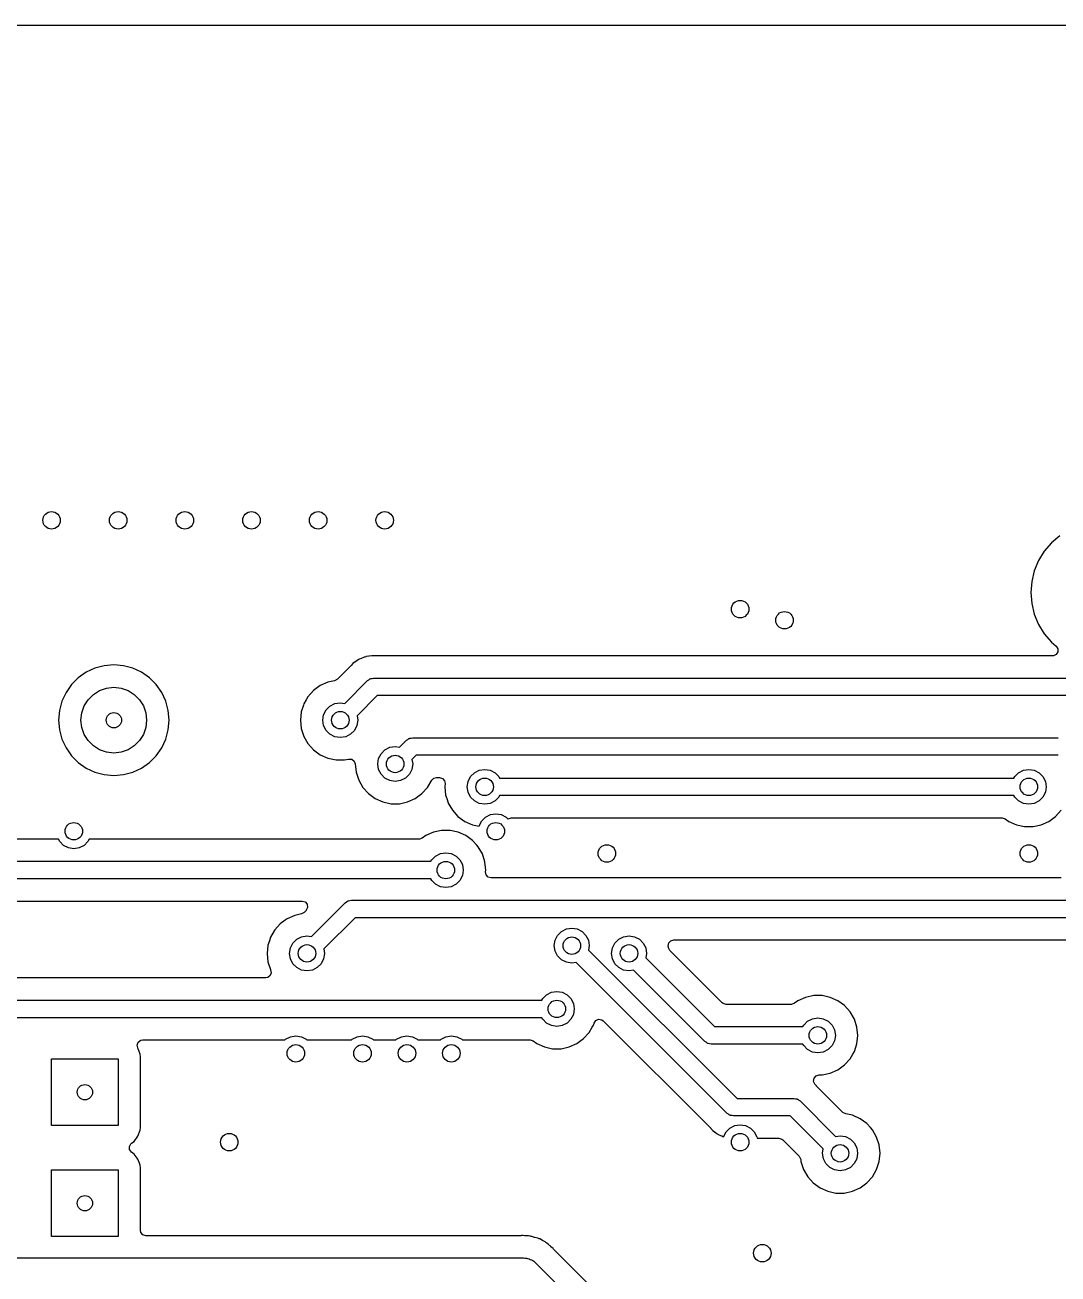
# Model space of a CAD drawing. Extents: x 0.01 to 3.59, y 0.01 to 1.99.
# Drawn here: x 2.096 to 3.026, y 0.861 to 1.986 of the extents above; entities that cross this region are included whole.
import ezdxf

# ---------------------------------------------------------------- set-up
doc = ezdxf.new("R2010")
doc.units = 0
doc.header["$MEASUREMENT"] = 0
doc.layers.add('BLACK', color=7, linetype='CONTINUOUS')

msp = doc.modelspace()

# ---------------------------------------------------------------- linework, layer by layer
at = {"layer": 'BLACK', "linetype": 'CONTINUOUS'}
for p, q in [((0.0189, 1.986), (3.5811, 1.986)), ((3.0203, 1.5197), (3.0139, 1.5122)), ((3.0278, 1.5261), (3.0203, 1.5197)), ((3.0139, 1.5122), (3.0087, 1.5037)), ((3.0139, 1.5122), (3.0139, 1.5122)), ((3.0087, 1.5037), (3.0049, 1.4945)), ((3.0026, 1.4849), (3.0018, 1.475)), ((3.0049, 1.4945), (3.0026, 1.4849)), ((3.0018, 1.475), (3.0026, 1.4651)), ((3.0026, 1.4651), (3.0049, 1.4555)), ((3.0049, 1.4555), (3.0087, 1.4463)), ((3.0087, 1.4463), (3.0139, 1.4378)), ((3.0139, 1.4378), (3.0139, 1.4378)), ((3.0139, 1.4378), (3.0203, 1.4303)), ((3.0203, 1.4303), (3.0246, 1.4266)), ((2.4033, 1.4173), (2.4029, 1.4171)), ((2.4057, 1.4176), (2.4033, 1.4173)), ((2.4033, 1.4173), (2.4033, 1.4173)), ((2.4033, 1.4173), (2.4033, 1.4173)), ((2.4059, 1.4176), (2.4057, 1.4176)), ((2.4083, 1.418), (2.4059, 1.4176)), ((2.4107, 1.4179), (2.4083, 1.418)), ((2.411, 1.4179), (2.4107, 1.4179)), ((3.0214, 1.4179), (2.411, 1.4179)), ((3.0221, 1.4179), (3.0214, 1.4179)), ((3.0247, 1.4191), (3.0221, 1.4179)), ((3.0246, 1.4266), (3.0261, 1.4243)), ((3.0262, 1.4215), (3.0247, 1.4191)), ((3.0261, 1.4243), (3.0262, 1.4215)), ((2.1591, 1.4068), (2.1512, 1.4031)), ((2.1675, 1.409), (2.1591, 1.4068)), ((2.1761, 1.4098), (2.1675, 1.409)), ((2.1847, 1.409), (2.1761, 1.4098)), ((2.1931, 1.4068), (2.1847, 1.409)), ((2.201, 1.4031), (2.1931, 1.4068)), ((2.3896, 1.409), (2.3774, 1.3968)), ((2.3898, 1.4092), (2.3896, 1.409)), ((2.3914, 1.411), (2.3898, 1.4092)), ((2.3933, 1.4124), (2.3914, 1.411)), ((2.3914, 1.411), (2.3914, 1.411)), ((2.3936, 1.4126), (2.3933, 1.4124)), ((2.3955, 1.414), (2.3936, 1.4126)), ((2.3958, 1.4142), (2.3955, 1.414)), ((2.3955, 1.414), (2.3955, 1.414)), ((2.3966, 1.4147), (2.3958, 1.4142)), ((2.3969, 1.4149), (2.3966, 1.4147)), ((2.3992, 1.4157), (2.3969, 1.4149)), ((2.3969, 1.4149), (2.3969, 1.4149)), ((2.3969, 1.4149), (2.3969, 1.4149)), ((2.3969, 1.4149), (2.3969, 1.4149)), ((2.3969, 1.4149), (2.3969, 1.4149)), ((2.3995, 1.4158), (2.3992, 1.4157)), ((2.4002, 1.4162), (2.3995, 1.4158)), ((2.4016, 1.4168), (2.4002, 1.4162)), ((2.402, 1.4169), (2.4016, 1.4168)), ((2.4029, 1.4171), (2.402, 1.4169)), ((2.1441, 1.3981), (2.138, 1.392)), ((2.1512, 1.4031), (2.1441, 1.3981)), ((2.1441, 1.3981), (2.1441, 1.3981)), ((2.2081, 1.3981), (2.201, 1.4031)), ((2.2142, 1.392), (2.2081, 1.3981)), ((2.3749, 1.3955), (2.3689, 1.3942)), ((2.3774, 1.3968), (2.3749, 1.3955)), ((2.3749, 1.3955), (2.3749, 1.3955)), ((2.384, 1.3751), (2.4044, 1.3956)), ((2.4044, 1.3956), (2.4056, 1.3963)), ((2.4056, 1.3963), (2.4066, 1.3971)), ((2.4066, 1.3971), (2.407, 1.3972)), ((2.407, 1.3972), (2.4074, 1.3974)), ((2.4074, 1.3974), (2.4087, 1.3976)), ((2.4087, 1.3976), (2.41, 1.3979)), ((2.41, 1.3979), (3.3067, 1.3979)), ((2.133, 1.3849), (2.1293, 1.377)), ((2.138, 1.392), (2.133, 1.3849)), ((2.138, 1.392), (2.138, 1.392)), ((2.1577, 1.3831), (2.1633, 1.3866)), ((2.1633, 1.3866), (2.1695, 1.3888)), ((2.1695, 1.3888), (2.1761, 1.3896)), ((2.1761, 1.3896), (2.1827, 1.3888)), ((2.1827, 1.3888), (2.1889, 1.3866)), ((2.1889, 1.3866), (2.1945, 1.3831)), ((2.2192, 1.3849), (2.2142, 1.392)), ((2.2229, 1.377), (2.2192, 1.3849)), ((2.3559, 1.3867), (2.3509, 1.3811)), ((2.3583, 1.3885), (2.3559, 1.3867)), ((2.362, 1.3911), (2.3583, 1.3885)), ((2.3689, 1.3942), (2.362, 1.3911)), ((2.1293, 1.377), (2.1271, 1.3686)), ((2.1293, 1.377), (2.1293, 1.377)), ((2.1473, 1.3666), (2.1495, 1.3728)), ((2.1495, 1.3728), (2.153, 1.3784)), ((2.153, 1.3784), (2.1577, 1.3831)), ((2.1945, 1.3831), (2.1992, 1.3784)), ((2.1992, 1.3784), (2.2027, 1.3728)), ((2.2027, 1.3728), (2.2049, 1.3666)), ((2.2251, 1.3686), (2.2229, 1.377)), ((2.3468, 1.3735), (2.3448, 1.3675)), ((2.3471, 1.3746), (2.3468, 1.3735)), ((2.3493, 1.3783), (2.3471, 1.3746)), ((2.3509, 1.3811), (2.3493, 1.3783)), ((2.3509, 1.3811), (2.3509, 1.3811)), ((2.3673, 1.3693), (2.3707, 1.3727)), ((2.3707, 1.3727), (2.3751, 1.375)), ((2.3751, 1.375), (2.38, 1.3757)), ((2.38, 1.3757), (2.384, 1.3751)), ((2.4133, 1.3821), (2.3951, 1.364)), ((3.31, 1.3821), (2.4133, 1.3821)), ((2.1271, 1.3686), (2.1263, 1.36)), ((2.1465, 1.36), (2.1473, 1.3666)), ((2.2049, 1.3666), (2.2056, 1.36)), ((2.2259, 1.36), (2.2251, 1.3686)), ((2.3448, 1.3675), (2.344, 1.36)), ((2.3643, 1.36), (2.365, 1.3649)), ((2.365, 1.3649), (2.3673, 1.3693)), ((2.3951, 1.364), (2.3957, 1.36)), ((2.1263, 1.36), (2.1271, 1.3514)), ((2.1271, 1.3514), (2.1293, 1.343)), ((2.1473, 1.3534), (2.1465, 1.36)), ((2.1495, 1.3472), (2.1473, 1.3534)), ((2.2049, 1.3534), (2.2027, 1.3472)), ((2.2056, 1.36), (2.2049, 1.3534)), ((2.2229, 1.343), (2.2251, 1.3514)), ((2.2251, 1.3514), (2.2259, 1.36)), ((2.344, 1.36), (2.3448, 1.3525)), ((2.3448, 1.3525), (2.3471, 1.3454)), ((2.365, 1.3551), (2.3643, 1.36)), ((2.3673, 1.3507), (2.365, 1.3551)), ((2.3707, 1.3473), (2.3673, 1.3507)), ((2.3927, 1.3507), (2.3893, 1.3473)), ((2.395, 1.3551), (2.3927, 1.3507)), ((2.3957, 1.36), (2.395, 1.3551)), ((2.1293, 1.343), (2.1293, 1.343)), ((2.1293, 1.343), (2.133, 1.3351)), ((2.153, 1.3416), (2.1495, 1.3472)), ((2.1577, 1.3369), (2.153, 1.3416)), ((2.1992, 1.3416), (2.1945, 1.3369)), ((2.2027, 1.3472), (2.1992, 1.3416)), ((2.2192, 1.3351), (2.2229, 1.343)), ((2.3471, 1.3454), (2.3471, 1.3454)), ((2.3471, 1.3454), (2.3509, 1.3389)), ((2.3509, 1.3389), (2.3509, 1.3389)), ((2.3509, 1.3389), (2.3559, 1.3333)), ((2.3751, 1.345), (2.3707, 1.3473)), ((2.38, 1.3443), (2.3751, 1.345)), ((2.3849, 1.345), (2.38, 1.3443)), ((2.3893, 1.3473), (2.3849, 1.345)), ((2.4334, 1.3357), (2.4396, 1.3419)), ((2.4396, 1.3419), (2.4407, 1.3426)), ((2.4407, 1.3426), (2.4418, 1.3434)), ((2.4418, 1.3434), (2.4422, 1.3435)), ((2.4422, 1.3435), (2.4426, 1.3438)), ((2.4426, 1.3438), (2.4439, 1.3439)), ((2.4439, 1.3439), (2.4452, 1.3442)), ((2.4452, 1.3442), (3.0263, 1.3442)), ((2.133, 1.3351), (2.133, 1.3351)), ((2.133, 1.3351), (2.138, 1.328)), ((2.138, 1.328), (2.138, 1.328)), ((2.138, 1.328), (2.1441, 1.3219)), ((2.1633, 1.3334), (2.1577, 1.3369)), ((2.1695, 1.3312), (2.1633, 1.3334)), ((2.1761, 1.3304), (2.1695, 1.3312)), ((2.1827, 1.3312), (2.1761, 1.3304)), ((2.1889, 1.3334), (2.1827, 1.3312)), ((2.1945, 1.3369), (2.1889, 1.3334)), ((2.2081, 1.3219), (2.2142, 1.328)), ((2.2142, 1.328), (2.2192, 1.3351)), ((2.2142, 1.328), (2.2142, 1.328)), ((2.3559, 1.3333), (2.362, 1.3289)), ((2.362, 1.3289), (2.3689, 1.3258)), ((2.4144, 1.3254), (2.4167, 1.3298)), ((2.4167, 1.3298), (2.4202, 1.3333)), ((2.4202, 1.3333), (2.4246, 1.3356)), ((2.4246, 1.3356), (2.4294, 1.3363)), ((2.4294, 1.3363), (2.4334, 1.3357)), ((2.4484, 1.3285), (2.4445, 1.3246)), ((3.0263, 1.3285), (2.4484, 1.3285)), ((2.1441, 1.3219), (2.1441, 1.3219)), ((2.1441, 1.3219), (2.1512, 1.3169)), ((2.1512, 1.3169), (2.1512, 1.3169)), ((2.1512, 1.3169), (2.1591, 1.3132)), ((2.1931, 1.3132), (2.201, 1.3169)), ((2.201, 1.3169), (2.2081, 1.3219)), ((2.2081, 1.3219), (2.2081, 1.3219)), ((2.3689, 1.3258), (2.3762, 1.3242)), ((2.3762, 1.3242), (2.3838, 1.3242)), ((2.3838, 1.3242), (2.3875, 1.325)), ((2.3875, 1.325), (2.3903, 1.3248)), ((2.3903, 1.3248), (2.3925, 1.3231)), ((2.3925, 1.3231), (2.3934, 1.3207)), ((2.3934, 1.3207), (2.3942, 1.3131)), ((2.4137, 1.3206), (2.4144, 1.3254)), ((2.4144, 1.3157), (2.4137, 1.3206)), ((2.4452, 1.3206), (2.4444, 1.3157)), ((2.4445, 1.3246), (2.4452, 1.3206)), ((2.1591, 1.3132), (2.1591, 1.3132)), ((2.1591, 1.3132), (2.1675, 1.311)), ((2.1675, 1.311), (2.1761, 1.3102)), ((2.1761, 1.3102), (2.1847, 1.311)), ((2.1847, 1.311), (2.1931, 1.3132)), ((2.1931, 1.3132), (2.1931, 1.3132)), ((2.1931, 1.3132), (2.1931, 1.3132)), ((2.3942, 1.3131), (2.3966, 1.3059)), ((2.3966, 1.3059), (2.3966, 1.3059)), ((2.3966, 1.3059), (2.4003, 1.2994)), ((2.4167, 1.3113), (2.4144, 1.3157)), ((2.4202, 1.3078), (2.4167, 1.3113)), ((2.4246, 1.3056), (2.4202, 1.3078)), ((2.4294, 1.3048), (2.4246, 1.3056)), ((2.4343, 1.3056), (2.4294, 1.3048)), ((2.4387, 1.3078), (2.4343, 1.3056)), ((2.4422, 1.3113), (2.4387, 1.3078)), ((2.4444, 1.3157), (2.4422, 1.3113)), ((2.4585, 1.2994), (2.4623, 1.306)), ((2.4623, 1.306), (2.4643, 1.3079)), ((2.4643, 1.3079), (2.4666, 1.3084)), ((2.4666, 1.3084), (2.4694, 1.3084)), ((2.4694, 1.3084), (2.4721, 1.3076)), ((2.4721, 1.3076), (2.4739, 1.3055)), ((2.4739, 1.3055), (2.4743, 1.303)), ((2.4943, 1.3), (2.495, 1.3049)), ((2.495, 1.3049), (2.4973, 1.3093)), ((2.4973, 1.3093), (2.5007, 1.3127)), ((2.5007, 1.3127), (2.5051, 1.315)), ((2.5051, 1.315), (2.51, 1.3157)), ((2.51, 1.3157), (2.5149, 1.315)), ((2.5149, 1.315), (2.5193, 1.3127)), ((2.5193, 1.3127), (2.5227, 1.3093)), ((2.5227, 1.3093), (2.5234, 1.3079)), ((2.5234, 1.3079), (2.9866, 1.3079)), ((2.9866, 1.3079), (2.9873, 1.3093)), ((2.9873, 1.3093), (2.9907, 1.3127)), ((2.9907, 1.3127), (2.9951, 1.315)), ((2.9951, 1.315), (3, 1.3157)), ((3, 1.3157), (3.0049, 1.315)), ((3.0049, 1.315), (3.0093, 1.3127)), ((3.0093, 1.3127), (3.0127, 1.3093)), ((3.0127, 1.3093), (3.015, 1.3049)), ((3.015, 1.3049), (3.0157, 1.3)), ((2.4003, 1.2994), (2.4003, 1.2994)), ((2.4003, 1.2994), (2.4054, 1.2939)), ((2.4054, 1.2939), (2.4114, 1.2894)), ((2.4474, 1.2894), (2.4535, 1.2939)), ((2.4535, 1.2939), (2.4585, 1.2994)), ((2.4585, 1.2994), (2.4585, 1.2994)), ((2.4743, 1.303), (2.474, 1.3)), ((2.474, 1.3), (2.4748, 1.2925)), ((2.495, 1.2951), (2.4943, 1.3)), ((2.4973, 1.2907), (2.495, 1.2951)), ((3.015, 1.2951), (3.0127, 1.2907)), ((3.0157, 1.3), (3.015, 1.2951)), ((2.4114, 1.2894), (2.4183, 1.2864)), ((2.4183, 1.2864), (2.4257, 1.2848)), ((2.4257, 1.2848), (2.4332, 1.2848)), ((2.4332, 1.2848), (2.4405, 1.2864)), ((2.4405, 1.2864), (2.4474, 1.2894)), ((2.4748, 1.2925), (2.4758, 1.2894)), ((2.4758, 1.2894), (2.477, 1.2857)), ((2.477, 1.2857), (2.4771, 1.2854)), ((2.4771, 1.2854), (2.4771, 1.2854)), ((2.4771, 1.2854), (2.4809, 1.2789)), ((2.5007, 1.2873), (2.4973, 1.2907)), ((2.5051, 1.285), (2.5007, 1.2873)), ((2.51, 1.2843), (2.5051, 1.285)), ((2.5149, 1.285), (2.51, 1.2843)), ((2.5193, 1.2873), (2.5149, 1.285)), ((2.5227, 1.2907), (2.5193, 1.2873)), ((2.5234, 1.2921), (2.5227, 1.2907)), ((2.9866, 1.2921), (2.5234, 1.2921)), ((2.9873, 1.2907), (2.9866, 1.2921)), ((2.9907, 1.2873), (2.9873, 1.2907)), ((2.9951, 1.285), (2.9907, 1.2873)), ((3, 1.2843), (2.9951, 1.285)), ((3.0049, 1.285), (3, 1.2843)), ((3.0093, 1.2873), (3.0049, 1.285)), ((3.0127, 1.2907), (3.0093, 1.2873)), ((2.4809, 1.2789), (2.4809, 1.2789)), ((2.4809, 1.2789), (2.4859, 1.2733)), ((2.4859, 1.2733), (2.492, 1.2689)), ((2.5073, 1.2693), (2.5107, 1.2727)), ((2.5107, 1.2727), (2.5151, 1.275)), ((2.5151, 1.275), (2.52, 1.2757)), ((2.52, 1.2757), (2.5249, 1.275)), ((2.5249, 1.275), (2.5293, 1.2727)), ((2.5293, 1.2727), (2.531, 1.271)), ((2.531, 1.271), (2.5312, 1.2712)), ((2.5312, 1.2712), (2.5338, 1.2721)), ((2.5338, 1.2721), (2.5341, 1.2721)), ((2.5341, 1.2721), (2.9759, 1.2721)), ((2.9759, 1.2721), (2.9786, 1.2713)), ((2.9786, 1.2713), (2.9788, 1.2712)), ((2.9788, 1.2712), (2.982, 1.2689)), ((3.018, 1.2689), (3.0241, 1.2733)), ((3.0241, 1.2733), (3.0291, 1.2789)), ((2.4712, 1.2608), (2.4639, 1.2592)), ((2.4788, 1.2608), (2.4712, 1.2608)), ((2.4861, 1.2592), (2.4788, 1.2608)), ((2.492, 1.2689), (2.4989, 1.2658)), ((2.4989, 1.2658), (2.505, 1.2645)), ((2.505, 1.2649), (2.5073, 1.2693)), ((2.505, 1.2645), (2.505, 1.2649)), ((2.982, 1.2689), (2.9889, 1.2658)), ((2.9889, 1.2658), (2.9962, 1.2642)), ((2.9962, 1.2642), (3.0038, 1.2642)), ((3.0038, 1.2642), (3.0111, 1.2658)), ((3.0111, 1.2658), (3.018, 1.2689)), ((2.1262, 1.2529), (2.0138, 1.2529)), ((2.1273, 1.2507), (2.1262, 1.2529)), ((2.1307, 1.2473), (2.1273, 1.2507)), ((2.1527, 1.2507), (2.1493, 1.2473)), ((2.1538, 1.2529), (2.1527, 1.2507)), ((2.4509, 1.2529), (2.1538, 1.2529)), ((2.4512, 1.2529), (2.4509, 1.2529)), ((2.4538, 1.2538), (2.4512, 1.2529)), ((2.457, 1.2561), (2.4538, 1.2538)), ((2.4639, 1.2592), (2.457, 1.2561)), ((2.457, 1.2561), (2.457, 1.2561)), ((2.493, 1.2561), (2.4861, 1.2592)), ((2.4991, 1.2517), (2.493, 1.2561)), ((2.503, 1.2474), (2.4991, 1.2517)), ((2.4991, 1.2517), (2.4991, 1.2517)), ((2.4991, 1.2517), (2.4991, 1.2517)), ((2.1351, 1.245), (2.1307, 1.2473)), ((2.14, 1.2443), (2.1351, 1.245)), ((2.1449, 1.245), (2.14, 1.2443)), ((2.1493, 1.2473), (2.1449, 1.245)), ((2.4623, 1.2343), (2.4657, 1.2377)), ((2.4657, 1.2377), (2.4701, 1.24)), ((2.4701, 1.24), (2.475, 1.2407)), ((2.475, 1.2407), (2.4799, 1.24)), ((2.4799, 1.24), (2.4843, 1.2377)), ((2.4843, 1.2377), (2.4877, 1.2343)), ((2.5041, 1.2461), (2.503, 1.2474)), ((2.5079, 1.2396), (2.5041, 1.2461)), ((2.5102, 1.2325), (2.5079, 1.2396)), ((1.7283, 1.2329), (2.4616, 1.2329)), ((2.4616, 1.2329), (2.4623, 1.2343)), ((2.4877, 1.2343), (2.49, 1.2299)), ((2.49, 1.2299), (2.4907, 1.225)), ((2.511, 1.225), (2.5102, 1.2325)), ((2.4616, 1.2171), (1.725, 1.2171)), ((2.4623, 1.2157), (2.4616, 1.2171)), ((2.4657, 1.2123), (2.4623, 1.2157)), ((2.4877, 1.2157), (2.4843, 1.2123)), ((2.49, 1.2201), (2.4877, 1.2157)), ((2.4907, 1.225), (2.49, 1.2201)), ((2.5108, 1.2234), (2.511, 1.225)), ((2.5112, 1.2208), (2.5108, 1.2234)), ((2.513, 1.2187), (2.5112, 1.2208)), ((2.5157, 1.2179), (2.513, 1.2187)), ((3.0291, 1.2179), (2.5157, 1.2179)), ((2.4701, 1.21), (2.4657, 1.2123)), ((2.475, 1.2093), (2.4701, 1.21)), ((2.4799, 1.21), (2.475, 1.2093)), ((2.4843, 1.2123), (2.4799, 1.21)), ((1.726, 1.1971), (2.3457, 1.1971)), ((2.3457, 1.1971), (2.3484, 1.1963)), ((2.3484, 1.1963), (2.3502, 1.1942)), ((2.3502, 1.1942), (2.3506, 1.1914)), ((2.354, 1.1651), (2.3844, 1.1956)), ((2.3844, 1.1956), (2.3856, 1.1963)), ((2.3856, 1.1963), (2.3866, 1.1971)), ((2.3866, 1.1971), (2.387, 1.1972)), ((2.387, 1.1972), (2.3874, 1.1974)), ((2.3874, 1.1974), (2.3887, 1.1976)), ((2.3887, 1.1976), (2.39, 1.1979)), ((2.39, 1.1979), (3.0395, 1.1979)), ((2.332, 1.1811), (2.3303, 1.1799)), ((2.3389, 1.1842), (2.332, 1.1811)), ((2.3449, 1.1855), (2.3389, 1.1842)), ((2.3474, 1.1868), (2.3449, 1.1855)), ((2.3449, 1.1855), (2.3449, 1.1855)), ((2.3492, 1.1886), (2.3474, 1.1868)), ((2.3494, 1.1889), (2.3492, 1.1886)), ((2.3506, 1.1914), (2.3494, 1.1889)), ((2.3933, 1.1821), (2.3651, 1.154)), ((3.0427, 1.1821), (2.3933, 1.1821)), ((2.3204, 1.1702), (2.3171, 1.1646)), ((2.3209, 1.1711), (2.3204, 1.1702)), ((2.3259, 1.1767), (2.3209, 1.1711)), ((2.3209, 1.1711), (2.3209, 1.1711)), ((2.3303, 1.1799), (2.3259, 1.1767)), ((2.5792, 1.1697), (2.5836, 1.172)), ((2.5836, 1.172), (2.5885, 1.1727)), ((2.5885, 1.1727), (2.5933, 1.172)), ((2.5933, 1.172), (2.5977, 1.1697)), ((2.3161, 1.1613), (2.3148, 1.1575)), ((2.3171, 1.1646), (2.3161, 1.1613)), ((2.335, 1.1549), (2.3373, 1.1593)), ((2.3373, 1.1593), (2.3407, 1.1627)), ((2.3407, 1.1627), (2.3451, 1.165)), ((2.3451, 1.165), (2.35, 1.1657)), ((2.35, 1.1657), (2.354, 1.1651)), ((2.5727, 1.157), (2.5735, 1.1618)), ((2.5735, 1.1618), (2.5757, 1.1662)), ((2.5757, 1.1662), (2.5792, 1.1697)), ((2.5977, 1.1697), (2.6012, 1.1662)), ((2.6012, 1.1662), (2.6035, 1.1618)), ((2.6035, 1.1618), (2.6042, 1.157)), ((2.625, 1.1549), (2.6273, 1.1593)), ((2.6273, 1.1593), (2.6307, 1.1627)), ((2.6307, 1.1627), (2.6351, 1.165)), ((2.6351, 1.165), (2.64, 1.1657)), ((2.64, 1.1657), (2.6449, 1.165)), ((2.6449, 1.165), (2.6493, 1.1627)), ((2.6493, 1.1627), (2.6527, 1.1593)), ((2.6527, 1.1593), (2.655, 1.1549)), ((2.6753, 1.1566), (2.6758, 1.1594)), ((2.6758, 1.1594), (2.6777, 1.1614)), ((2.6777, 1.1614), (2.6802, 1.1621)), ((2.6802, 1.1621), (3.0417, 1.1621)), ((2.3148, 1.1575), (2.314, 1.15)), ((2.314, 1.15), (2.3148, 1.1425)), ((2.3343, 1.15), (2.335, 1.1549)), ((2.335, 1.1451), (2.3343, 1.15)), ((2.3657, 1.15), (2.365, 1.1451)), ((2.3651, 1.154), (2.3657, 1.15)), ((2.5735, 1.1521), (2.5727, 1.157)), ((2.5757, 1.1477), (2.5735, 1.1521)), ((2.5792, 1.1442), (2.5757, 1.1477)), ((2.6042, 1.157), (2.6036, 1.153)), ((2.6036, 1.153), (2.7372, 1.0194)), ((2.6243, 1.15), (2.625, 1.1549)), ((2.625, 1.1451), (2.6243, 1.15)), ((2.655, 1.1549), (2.6557, 1.15)), ((2.6557, 1.15), (2.6551, 1.146)), ((2.6754, 1.1556), (2.6753, 1.1566)), ((2.6755, 1.1551), (2.6754, 1.1556)), ((2.6768, 1.1526), (2.6755, 1.1551)), ((2.7239, 1.1056), (2.6768, 1.1526)), ((2.3148, 1.1425), (2.3171, 1.1354)), ((2.3373, 1.1407), (2.335, 1.1451)), ((2.3407, 1.1373), (2.3373, 1.1407)), ((2.3451, 1.135), (2.3407, 1.1373)), ((2.3593, 1.1373), (2.3549, 1.135)), ((2.3627, 1.1407), (2.3593, 1.1373)), ((2.365, 1.1451), (2.3627, 1.1407)), ((2.5836, 1.142), (2.5792, 1.1442)), ((2.5885, 1.1412), (2.5836, 1.142)), ((2.5925, 1.1419), (2.5885, 1.1412)), ((2.7284, 1.0059), (2.5925, 1.1419)), ((2.6273, 1.1407), (2.625, 1.1451)), ((2.6307, 1.1373), (2.6273, 1.1407)), ((2.6351, 1.135), (2.6307, 1.1373)), ((2.6551, 1.146), (2.717, 1.0841)), ((2.3129, 1.1279), (1.906, 1.1279)), ((2.3147, 1.1282), (2.3129, 1.1279)), ((2.3169, 1.13), (2.3147, 1.1282)), ((2.3178, 1.1326), (2.3169, 1.13)), ((2.3171, 1.1354), (2.3171, 1.1354)), ((2.3171, 1.1354), (2.3172, 1.1353)), ((2.3172, 1.1353), (2.3172, 1.1353)), ((2.3172, 1.1353), (2.3173, 1.1351)), ((2.3173, 1.1351), (2.3172, 1.1351)), ((2.3172, 1.1351), (2.3178, 1.1326)), ((2.35, 1.1343), (2.3451, 1.135)), ((2.3549, 1.135), (2.35, 1.1343)), ((2.64, 1.1343), (2.6351, 1.135)), ((2.644, 1.1349), (2.64, 1.1343)), ((2.7082, 1.0707), (2.644, 1.1349)), ((2.5657, 1.1127), (2.5701, 1.115)), ((2.5701, 1.115), (2.575, 1.1157)), ((2.575, 1.1157), (2.5799, 1.115)), ((2.5799, 1.115), (2.5843, 1.1127)), ((1.905, 1.1079), (2.5616, 1.1079)), ((2.5616, 1.1079), (2.5623, 1.1093)), ((2.5623, 1.1093), (2.5657, 1.1127)), ((2.5843, 1.1127), (2.5877, 1.1093)), ((2.5877, 1.1093), (2.59, 1.1049)), ((2.59, 1.1049), (2.5907, 1.1)), ((2.7247, 1.1049), (2.7239, 1.1056)), ((2.7274, 1.1041), (2.7247, 1.1049)), ((2.786, 1.1041), (2.7274, 1.1041)), ((2.7862, 1.1041), (2.786, 1.1041)), ((2.7889, 1.1051), (2.7862, 1.1041)), ((2.792, 1.1074), (2.7889, 1.1051)), ((2.7989, 1.1104), (2.792, 1.1074)), ((2.792, 1.1074), (2.792, 1.1074)), ((2.8063, 1.112), (2.7989, 1.1104)), ((2.8138, 1.112), (2.8063, 1.112)), ((2.8211, 1.1104), (2.8138, 1.112)), ((2.828, 1.1074), (2.8211, 1.1104)), ((2.8341, 1.103), (2.828, 1.1074)), ((2.8391, 1.0974), (2.8341, 1.103)), ((2.5616, 1.0921), (1.9083, 1.0921)), ((2.5623, 1.0907), (2.5616, 1.0921)), ((2.59, 1.0951), (2.5877, 1.0907)), ((2.5907, 1.1), (2.59, 1.0951)), ((2.8008, 1.089), (2.8052, 1.0912)), ((2.8052, 1.0912), (2.81, 1.092)), ((2.81, 1.092), (2.8149, 1.0912)), ((2.8149, 1.0912), (2.8193, 1.089)), ((2.8429, 1.0909), (2.8391, 1.0974)), ((2.5657, 1.0873), (2.5623, 1.0907)), ((2.5701, 1.085), (2.5657, 1.0873)), ((2.575, 1.0843), (2.5701, 1.085)), ((2.5799, 1.085), (2.575, 1.0843)), ((2.5843, 1.0873), (2.5799, 1.085)), ((2.5877, 1.0907), (2.5843, 1.0873)), ((2.6041, 1.0789), (2.6069, 1.0837)), ((2.6069, 1.0837), (2.6079, 1.0854)), ((2.6079, 1.0854), (2.6085, 1.0873)), ((2.6085, 1.0873), (2.6101, 1.0896)), ((2.6101, 1.0896), (2.6126, 1.0907)), ((2.6126, 1.0907), (2.6154, 1.0902)), ((2.6154, 1.0902), (2.6167, 1.0893)), ((2.6167, 1.0893), (2.7135, 0.9925)), ((2.717, 1.0841), (2.7966, 1.0841)), ((2.7966, 1.0841), (2.7973, 1.0855)), ((2.7973, 1.0855), (2.8008, 1.089)), ((2.8193, 1.089), (2.8228, 1.0855)), ((2.8228, 1.0855), (2.825, 1.0811)), ((2.825, 1.0811), (2.8258, 1.0762)), ((2.8452, 1.0837), (2.8429, 1.0909)), ((2.846, 1.0762), (2.8452, 1.0837)), ((2.1971, 1.0675), (2.1981, 1.0701)), ((2.1981, 1.0701), (2.2003, 1.0718)), ((2.2003, 1.0718), (2.2021, 1.0721)), ((2.2021, 1.0721), (2.3301, 1.0721)), ((2.3301, 1.0721), (2.3307, 1.0727)), ((2.3307, 1.0727), (2.3351, 1.075)), ((2.3351, 1.075), (2.34, 1.0757)), ((2.34, 1.0757), (2.3449, 1.075)), ((2.3449, 1.075), (2.3493, 1.0727)), ((2.3493, 1.0727), (2.3499, 1.0721)), ((2.3499, 1.0721), (2.3901, 1.0721)), ((2.3901, 1.0721), (2.3907, 1.0727)), ((2.3907, 1.0727), (2.3951, 1.075)), ((2.3951, 1.075), (2.4, 1.0757)), ((2.4, 1.0757), (2.4049, 1.075)), ((2.4049, 1.075), (2.4093, 1.0727)), ((2.4093, 1.0727), (2.4099, 1.0721)), ((2.4099, 1.0721), (2.4301, 1.0721)), ((2.4301, 1.0721), (2.4307, 1.0727)), ((2.4307, 1.0727), (2.4351, 1.075)), ((2.4351, 1.075), (2.44, 1.0757)), ((2.44, 1.0757), (2.4449, 1.075)), ((2.4449, 1.075), (2.4493, 1.0727)), ((2.4493, 1.0727), (2.4499, 1.0721)), ((2.4499, 1.0721), (2.4701, 1.0721)), ((2.4701, 1.0721), (2.4707, 1.0727)), ((2.4707, 1.0727), (2.4751, 1.075)), ((2.4751, 1.075), (2.48, 1.0757)), ((2.48, 1.0757), (2.4849, 1.075)), ((2.4849, 1.075), (2.4893, 1.0727)), ((2.4893, 1.0727), (2.4899, 1.0721)), ((2.4899, 1.0721), (2.5509, 1.0721)), ((2.5509, 1.0721), (2.5536, 1.0713)), ((2.5536, 1.0713), (2.5538, 1.0712)), ((2.5538, 1.0712), (2.557, 1.0689)), ((2.557, 1.0689), (2.5639, 1.0658)), ((2.5861, 1.0658), (2.593, 1.0689)), ((2.593, 1.0689), (2.5991, 1.0733)), ((2.5991, 1.0733), (2.6041, 1.0789)), ((2.6041, 1.0789), (2.6041, 1.0789)), ((2.7093, 1.07), (2.7082, 1.0707)), ((2.7104, 1.0691), (2.7093, 1.07)), ((2.7108, 1.069), (2.7104, 1.0691)), ((2.7112, 1.0688), (2.7108, 1.069)), ((2.7125, 1.0686), (2.7112, 1.0688)), ((2.7138, 1.0683), (2.7125, 1.0686)), ((2.825, 1.0714), (2.8228, 1.067)), ((2.8258, 1.0762), (2.825, 1.0714)), ((2.8429, 1.0616), (2.8452, 1.0687)), ((2.8452, 1.0687), (2.846, 1.0762)), ((2.1977, 1.065), (2.1971, 1.0675)), ((2.1977, 1.0649), (2.1976, 1.065)), ((2.1976, 1.065), (2.1977, 1.065)), ((2.1977, 1.0648), (2.1977, 1.0649)), ((2.1978, 1.0647), (2.1977, 1.0648)), ((2.1979, 1.0642), (2.1978, 1.0647)), ((2.1978, 1.0647), (2.1978, 1.0647)), ((2.1998, 1.0593), (2.1979, 1.0642)), ((2.2, 1.0569), (2.1998, 1.0593)), ((2.1998, 1.0593), (2.1998, 1.0593)), ((2.5639, 1.0658), (2.5712, 1.0642)), ((2.5712, 1.0642), (2.5788, 1.0642)), ((2.5788, 1.0642), (2.5861, 1.0658)), ((2.7966, 1.0683), (2.7138, 1.0683)), ((2.7973, 1.067), (2.7966, 1.0683)), ((2.8008, 1.0635), (2.7973, 1.067)), ((2.8052, 1.0612), (2.8008, 1.0635)), ((2.81, 1.0605), (2.8052, 1.0612)), ((2.8149, 1.0612), (2.81, 1.0605)), ((2.8193, 1.0635), (2.8149, 1.0612)), ((2.8228, 1.067), (2.8193, 1.0635)), ((2.8391, 1.0551), (2.8416, 1.0593)), ((2.8416, 1.0593), (2.8429, 1.0616)), ((2.12, 0.995), (2.12, 1.055)), ((2.12, 1.055), (2.18, 1.055)), ((2.18, 1.055), (2.18, 0.995)), ((2.2, 0.9931), (2.2, 1.0569)), ((2.2, 1.0569), (2.2, 1.0569)), ((2.828, 1.0451), (2.8341, 1.0495)), ((2.8341, 1.0495), (2.8391, 1.0551)), ((2.8391, 1.0551), (2.8391, 1.0551)), ((2.8062, 1.0347), (2.8066, 1.0375)), ((2.8066, 1.0375), (2.8084, 1.0396)), ((2.8084, 1.0396), (2.8111, 1.0405)), ((2.8111, 1.0405), (2.8111, 1.0405)), ((2.8111, 1.0405), (2.8138, 1.0405)), ((2.8138, 1.0405), (2.8211, 1.042)), ((2.8211, 1.042), (2.828, 1.0451)), ((2.8074, 1.0322), (2.8062, 1.0347)), ((2.8087, 1.0307), (2.8074, 1.0322)), ((2.8089, 1.0305), (2.8087, 1.0307)), ((2.8326, 1.0068), (2.8089, 1.0305)), ((2.7372, 1.0194), (2.7885, 1.0194)), ((2.7885, 1.0194), (2.7898, 1.0191)), ((2.7898, 1.0191), (2.7911, 1.0189)), ((2.7911, 1.0189), (2.7915, 1.0187)), ((2.7915, 1.0187), (2.7919, 1.0186)), ((2.7919, 1.0186), (2.793, 1.0178)), ((2.793, 1.0178), (2.7941, 1.0171)), ((2.7941, 1.0171), (2.826, 0.9851)), ((2.7295, 1.0052), (2.7284, 1.0059)), ((2.7305, 1.0044), (2.7295, 1.0052)), ((2.731, 1.0043), (2.7305, 1.0044)), ((2.7314, 1.0041), (2.731, 1.0043)), ((2.7327, 1.0039), (2.7314, 1.0041)), ((2.734, 1.0036), (2.7327, 1.0039)), ((2.7852, 1.0036), (2.734, 1.0036)), ((2.8149, 0.974), (2.7852, 1.0036)), ((2.8351, 1.0055), (2.8326, 1.0068)), ((2.8326, 1.0068), (2.8326, 1.0068)), ((2.8411, 1.0042), (2.8351, 1.0055)), ((2.848, 1.0011), (2.8411, 1.0042)), ((2.8541, 0.9967), (2.848, 1.0011)), ((2.18, 0.995), (2.12, 0.995)), ((2.1978, 0.9853), (2.1998, 0.9907)), ((2.1998, 0.9907), (2.2, 0.9931)), ((2.1998, 0.9907), (2.1998, 0.9907)), ((2.2, 0.9931), (2.2, 0.9931)), ((2.7135, 0.9925), (2.7137, 0.9923)), ((2.7137, 0.9923), (2.7153, 0.9905)), ((2.7153, 0.9905), (2.7173, 0.9891)), ((2.7273, 0.9893), (2.7307, 0.9927)), ((2.7307, 0.9927), (2.7351, 0.995)), ((2.7351, 0.995), (2.74, 0.9957)), ((2.74, 0.9957), (2.7449, 0.995)), ((2.7449, 0.995), (2.7493, 0.9927)), ((2.7493, 0.9927), (2.7527, 0.9893)), ((2.8573, 0.9931), (2.8541, 0.9967)), ((2.8541, 0.9967), (2.8541, 0.9967)), ((2.8541, 0.9967), (2.8541, 0.9967)), ((2.8591, 0.9911), (2.8573, 0.9931)), ((2.8629, 0.9846), (2.8591, 0.9911)), ((2.1915, 0.9785), (2.192, 0.979)), ((2.192, 0.979), (2.1943, 0.9807)), ((2.1943, 0.9807), (2.1978, 0.9853)), ((2.1978, 0.9853), (2.1978, 0.9853)), ((2.7173, 0.9891), (2.7175, 0.9889)), ((2.7175, 0.9889), (2.7194, 0.9874)), ((2.7194, 0.9874), (2.7194, 0.9874)), ((2.7194, 0.9874), (2.7198, 0.9873)), ((2.7198, 0.9873), (2.7206, 0.9868)), ((2.7206, 0.9868), (2.7209, 0.9866)), ((2.7209, 0.9866), (2.7231, 0.9858)), ((2.7231, 0.9858), (2.7234, 0.9857)), ((2.7234, 0.9857), (2.725, 0.9849)), ((2.725, 0.9849), (2.7273, 0.9893)), ((2.7527, 0.9893), (2.755, 0.9849)), ((2.755, 0.9849), (2.7552, 0.9836)), ((2.7552, 0.9836), (2.7749, 0.9836)), ((2.7749, 0.9836), (2.7776, 0.9828)), ((2.7776, 0.9828), (2.7784, 0.9821)), ((2.7784, 0.9821), (2.7932, 0.9674)), ((2.826, 0.9851), (2.83, 0.9857)), ((2.83, 0.9857), (2.8349, 0.985)), ((2.8349, 0.985), (2.8393, 0.9827)), ((2.8393, 0.9827), (2.8427, 0.9793)), ((2.8427, 0.9793), (2.845, 0.9749)), ((2.8652, 0.9775), (2.8629, 0.9846)), ((2.1901, 0.9761), (2.1915, 0.9785)), ((2.1903, 0.9733), (2.1901, 0.9761)), ((2.192, 0.971), (2.1903, 0.9733)), ((2.1943, 0.9693), (2.192, 0.971)), ((2.197, 0.9657), (2.1943, 0.9693)), ((2.7932, 0.9674), (2.7945, 0.9649)), ((2.8143, 0.97), (2.8149, 0.974)), ((2.815, 0.9651), (2.8143, 0.97)), ((2.845, 0.9749), (2.8457, 0.97)), ((2.8457, 0.97), (2.845, 0.9651)), ((2.866, 0.97), (2.8652, 0.9775)), ((2.8652, 0.9625), (2.866, 0.97)), ((2.1978, 0.9647), (2.197, 0.9657)), ((2.1991, 0.961), (2.1978, 0.9647)), ((2.1998, 0.9593), (2.1991, 0.961)), ((2.2, 0.9569), (2.1998, 0.9593)), ((2.1998, 0.9593), (2.1998, 0.9593)), ((2.2, 0.9007), (2.2, 0.9569)), ((2.2, 0.9569), (2.2, 0.9569)), ((2.7945, 0.9649), (2.7946, 0.9644)), ((2.7946, 0.9644), (2.7948, 0.9625)), ((2.7948, 0.9625), (2.7971, 0.9554)), ((2.8173, 0.9607), (2.815, 0.9651)), ((2.8207, 0.9573), (2.8173, 0.9607)), ((2.8251, 0.955), (2.8207, 0.9573)), ((2.8393, 0.9573), (2.8349, 0.955)), ((2.8427, 0.9607), (2.8393, 0.9573)), ((2.845, 0.9651), (2.8427, 0.9607)), ((2.8629, 0.9554), (2.8652, 0.9625)), ((2.12, 0.895), (2.12, 0.955)), ((2.12, 0.955), (2.18, 0.955)), ((2.18, 0.955), (2.18, 0.895)), ((2.7971, 0.9554), (2.7971, 0.9554)), ((2.7971, 0.9554), (2.8009, 0.9489)), ((2.8009, 0.9489), (2.8009, 0.9489)), ((2.8009, 0.9489), (2.8059, 0.9433)), ((2.83, 0.9543), (2.8251, 0.955)), ((2.8349, 0.955), (2.83, 0.9543)), ((2.8541, 0.9433), (2.8591, 0.9489)), ((2.8591, 0.9489), (2.8629, 0.9554)), ((2.8591, 0.9489), (2.8591, 0.9489)), ((2.8059, 0.9433), (2.812, 0.9389)), ((2.812, 0.9389), (2.8189, 0.9358)), ((2.8189, 0.9358), (2.8262, 0.9342)), ((2.8262, 0.9342), (2.8338, 0.9342)), ((2.8338, 0.9342), (2.8411, 0.9358)), ((2.8411, 0.9358), (2.848, 0.9389)), ((2.848, 0.9389), (2.8541, 0.9433)), ((2.2005, 0.8987), (2.2, 0.9007)), ((2.18, 0.895), (2.12, 0.895)), ((2.2023, 0.8966), (2.2005, 0.8987)), ((2.205, 0.8958), (2.2023, 0.8966)), ((2.5418, 0.8958), (2.205, 0.8958)), ((2.5426, 0.8958), (2.5418, 0.8958)), ((2.5431, 0.8959), (2.5426, 0.8958)), ((2.5442, 0.8959), (2.5431, 0.8959)), ((2.5431, 0.8959), (2.5431, 0.8959)), ((2.5431, 0.8959), (2.5431, 0.8959)), ((2.5458, 0.8958), (2.5442, 0.8959)), ((2.5461, 0.8958), (2.5458, 0.8958)), ((2.5469, 0.8958), (2.5461, 0.8958)), ((2.5477, 0.8957), (2.5469, 0.8958)), ((2.5469, 0.8958), (2.5469, 0.8958)), ((2.5479, 0.8957), (2.5477, 0.8957)), ((2.5494, 0.8956), (2.5479, 0.8957)), ((2.5506, 0.8955), (2.5494, 0.8956)), ((2.5511, 0.8954), (2.5506, 0.8955)), ((2.5506, 0.8955), (2.5506, 0.8955)), ((2.5506, 0.8955), (2.5506, 0.8955)), ((2.5512, 0.8954), (2.5511, 0.8954)), ((2.5519, 0.8952), (2.5512, 0.8954)), ((2.5525, 0.8952), (2.5519, 0.8952)), ((2.555, 0.8943), (2.5525, 0.8952)), ((2.5553, 0.8943), (2.555, 0.8943)), ((2.5579, 0.8936), (2.5553, 0.8943)), ((2.5584, 0.8933), (2.5579, 0.8936)), ((2.5591, 0.893), (2.5584, 0.8933)), ((2.5596, 0.8929), (2.5591, 0.893)), ((2.562, 0.8915), (2.5596, 0.8929)), ((2.5622, 0.8914), (2.562, 0.8915)), ((2.5646, 0.8902), (2.5622, 0.8914)), ((2.565, 0.8898), (2.5646, 0.8902)), ((2.5657, 0.8894), (2.565, 0.8898)), ((2.5661, 0.8891), (2.5657, 0.8894)), ((2.5673, 0.8881), (2.5661, 0.8891)), ((2.5681, 0.8873), (2.5673, 0.8881)), ((2.5683, 0.8871), (2.5681, 0.8873)), ((2.569, 0.8866), (2.5683, 0.8871)), ((2.5695, 0.886), (2.569, 0.8866)), ((2.5697, 0.8859), (2.5695, 0.886)), ((2.5717, 0.8841), (2.5697, 0.8859)), ((2.5721, 0.8836), (2.5717, 0.8841)), ((2.5726, 0.883), (2.5721, 0.8836)), ((2.603, 0.8526), (2.5726, 0.883)), ((2.045, 0.8757), (2.545, 0.8757)), ((2.545, 0.8757), (2.5462, 0.8756)), ((2.5462, 0.8756), (2.5475, 0.8756)), ((2.5475, 0.8756), (2.5486, 0.8752)), ((2.5486, 0.8752), (2.5499, 0.875)), ((2.5499, 0.875), (2.551, 0.8744)), ((2.551, 0.8744), (2.5521, 0.874)), ((2.5521, 0.874), (2.5532, 0.8733)), ((2.5532, 0.8733), (2.5543, 0.8727)), ((2.5543, 0.8727), (2.5551, 0.8719)), ((2.5551, 0.8719), (2.5561, 0.8711)), ((2.5561, 0.8711), (2.5911, 0.8361))]:
    msp.add_line(p, q, dxfattribs=at)
at = {"layer": 'BLACK'}
for centre, radius in [((2.12, 1.54), 0.00787), ((2.18, 1.54), 0.00787), ((2.24, 1.54), 0.00787), ((2.3, 1.54), 0.00787), ((2.36, 1.54), 0.00787), ((2.42, 1.54), 0.00787), ((2.74, 1.46), 0.00787), ((2.78, 1.45), 0.00787), ((2.1761, 1.36), 0.00689), ((2.38, 1.36), 0.00787), ((2.4294, 1.3206), 0.00787), ((2.51, 1.3), 0.00787), ((3, 1.3), 0.00787), ((2.14, 1.26), 0.00787), ((2.52, 1.26), 0.00787), ((2.62, 1.24), 0.00787), ((3, 1.24), 0.00787), ((2.475, 1.225), 0.00787), ((2.5885, 1.157), 0.00787), ((2.35, 1.15), 0.00787), ((2.64, 1.15), 0.00787), ((2.575, 1.1), 0.00787), ((2.81, 1.0762), 0.00787), ((2.34, 1.06), 0.00787), ((2.4, 1.06), 0.00787), ((2.44, 1.06), 0.00787), ((2.48, 1.06), 0.00787), ((2.15, 1.025), 0.00689), ((2.28, 0.98), 0.00787), ((2.74, 0.98), 0.00787), ((2.83, 0.97), 0.00787), ((2.15, 0.925), 0.00689), ((2.76, 0.88), 0.00787)]:
    msp.add_circle(centre, radius, dxfattribs=at)

doc.saveas('drawing.dxf')
